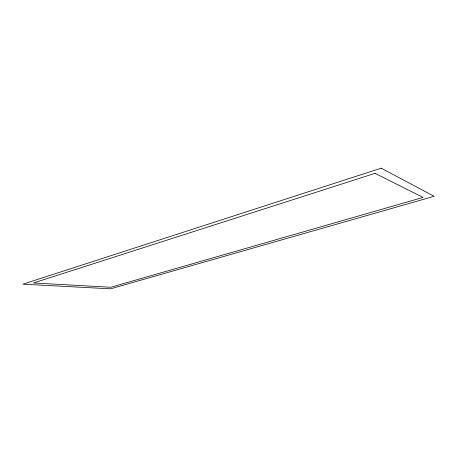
<?xml version="1.0" encoding="UTF-8"?>
<svg xmlns="http://www.w3.org/2000/svg" width="457" height="457" viewBox="0 0 457 457"><rect width="100%" height="100%" fill="white"/><g stroke="black" fill="none" stroke-linecap="round" stroke-linejoin="round"><path stroke-width="0.69" d="M381.195 168.182L22.85 284.191L110.617 288.818L434.15 196.304L381.195 168.182M375.031 173.34L33.475 282.969L110.788 287.259L423.045 197.43L375.031 173.34"/></g></svg>
